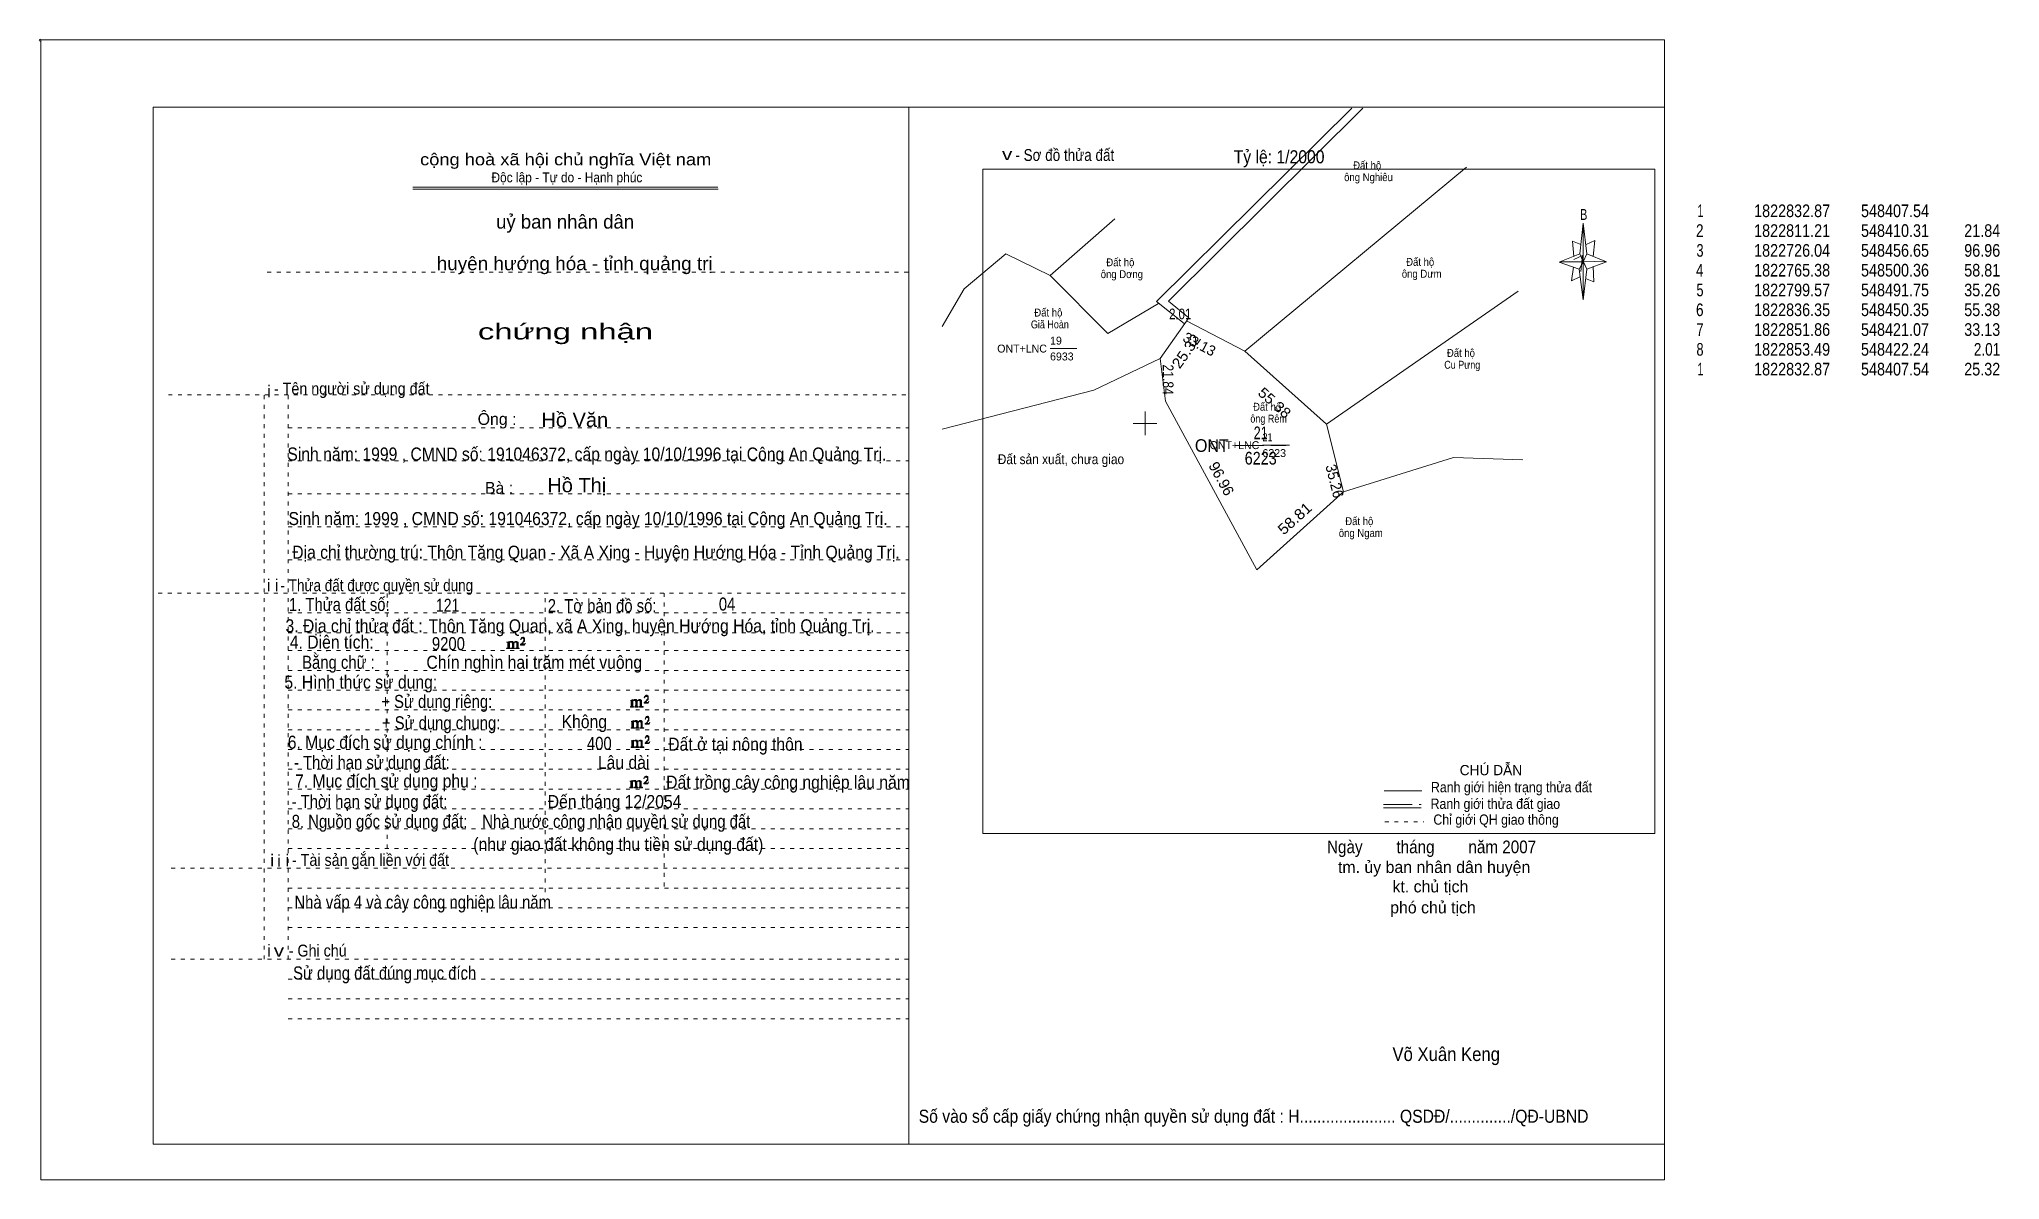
# Model space of a CAD drawing. Header units: centimetres. Extents: x -1.6 to 48, y -3.3 to 25.5.
import ezdxf
from ezdxf.enums import TextEntityAlignment as Align

# ---------------------------------------------------------------- set-up
doc = ezdxf.new("R2010")
doc.units = ezdxf.units.CM
doc.header["$LTSCALE"] = 0.12
doc.linetypes.add('DOTTED', pattern=[1.5, 0.3, -1.2])
doc.linetypes.add('LONG_DASHED', pattern=[7.5, 6, -1.5])
for name, color, linetype, lineweight in [('1', 7, 'DOTTED', 13), ('22', 7, 'Continuous', 13), ('33', 7, 'LONG_DASHED', 13), ('4', 7, 'Continuous', 13), ('5', 7, 'Continuous', 13), ('50', 7, 'Continuous', 13), ('52', 7, 'Continuous', 13), ('53', 7, 'Continuous', 13)]:
    doc.layers.add(name, color=color, linetype=linetype, lineweight=lineweight)
for name, color, linetype in [('10', 7, 'Continuous'), ('23', 7, 'Continuous'), ('30', 7, 'Continuous')]:
    doc.layers.add(name, color=color, linetype=linetype)

msp = doc.modelspace()

# ---------------------------------------------------------------- hatches: boundary and pattern name
at = {"layer": '50'}
for points in [[(10.27, 10.13), (10.27, 10.12), (10.27, 10.11), (10.25, 10.11), (10.24, 10.11), (10.24, 10.1), (10.33, 10.1), (10.33, 10.11), (10.32, 10.11), (10.31, 10.11), (10.31, 10.12), (10.31, 10.13), (10.31, 10.24), (10.31, 10.25), (10.32, 10.26), (10.34, 10.26), (10.35, 10.26), (10.36, 10.26), (10.37, 10.25), (10.39, 10.22), (10.39, 10.13), (10.37, 10.12), (10.37, 10.11), (10.36, 10.11), (10.35, 10.11), (10.35, 10.1), (10.44, 10.1), (10.44, 10.11), (10.43, 10.11), (10.42, 10.11), (10.42, 10.12), (10.42, 10.13), (10.42, 10.24), (10.44, 10.26), (10.45, 10.26), (10.46, 10.26), (10.49, 10.26), (10.49, 10.25), (10.5, 10.24), (10.5, 10.22), (10.5, 10.13), (10.5, 10.12), (10.49, 10.11), (10.49, 10.11), (10.47, 10.11), (10.47, 10.1), (10.56, 10.1), (10.56, 10.11), (10.55, 10.11), (10.54, 10.11), (10.53, 10.12), (10.53, 10.13), (10.53, 10.2), (10.53, 10.25), (10.53, 10.26), (10.52, 10.27), (10.5, 10.28), (10.47, 10.28), (10.46, 10.28), (10.44, 10.27), (10.41, 10.25), (10.41, 10.26), (10.4, 10.28), (10.39, 10.28), (10.37, 10.28), (10.35, 10.28), (10.34, 10.28), (10.32, 10.26), (10.31, 10.26), (10.31, 10.25), (10.31, 10.25), (10.31, 10.26), (10.31, 10.28), (10.24, 10.26), (10.24, 10.26), (10.25, 10.26), (10.27, 10.25), (10.27, 10.24), (10.27, 10.23)], [(10.69, 10.19), (10.72, 10.24), (10.72, 10.24), (10.71, 10.22), (10.69, 10.22), (10.68, 10.22), (10.63, 10.22), (10.66, 10.26), (10.67, 10.27), (10.69, 10.28), (10.69, 10.3), (10.69, 10.32), (10.69, 10.34), (10.69, 10.35), (10.69, 10.37), (10.68, 10.38), (10.67, 10.38), (10.66, 10.39), (10.65, 10.39), (10.63, 10.38), (10.63, 10.38), (10.62, 10.37), (10.61, 10.35), (10.59, 10.33), (10.61, 10.33), (10.61, 10.35), (10.62, 10.35), (10.63, 10.36), (10.65, 10.36), (10.66, 10.36), (10.67, 10.35), (10.68, 10.35), (10.68, 10.32), (10.68, 10.3), (10.66, 10.28), (10.66, 10.26), (10.65, 10.25), (10.59, 10.2), (10.59, 10.19)], [(13.39, 8.66), (13.39, 8.65), (13.39, 8.64), (13.38, 8.64), (13.37, 8.64), (13.37, 8.62), (13.45, 8.62), (13.45, 8.64), (13.44, 8.64), (13.43, 8.64), (13.43, 8.65), (13.43, 8.66), (13.43, 8.77), (13.43, 8.78), (13.44, 8.79), (13.47, 8.79), (13.48, 8.79), (13.49, 8.79), (13.5, 8.78), (13.51, 8.74), (13.51, 8.66), (13.5, 8.65), (13.5, 8.64), (13.49, 8.64), (13.48, 8.64), (13.48, 8.62), (13.57, 8.62), (13.57, 8.64), (13.55, 8.64), (13.54, 8.64), (13.54, 8.65), (13.54, 8.66), (13.54, 8.77), (13.57, 8.79), (13.58, 8.79), (13.59, 8.79), (13.61, 8.79), (13.61, 8.78), (13.62, 8.77), (13.62, 8.74), (13.62, 8.66), (13.62, 8.65), (13.61, 8.64), (13.61, 8.64), (13.6, 8.64), (13.6, 8.62), (13.69, 8.62), (13.69, 8.64), (13.67, 8.64), (13.66, 8.64), (13.65, 8.65), (13.65, 8.66), (13.65, 8.73), (13.65, 8.78), (13.65, 8.79), (13.64, 8.8), (13.62, 8.81), (13.6, 8.81), (13.59, 8.81), (13.57, 8.8), (13.53, 8.78), (13.53, 8.79), (13.52, 8.81), (13.51, 8.81), (13.5, 8.81), (13.48, 8.81), (13.47, 8.81), (13.44, 8.79), (13.43, 8.79), (13.43, 8.78), (13.43, 8.78), (13.43, 8.79), (13.43, 8.81), (13.37, 8.79), (13.37, 8.79), (13.38, 8.79), (13.39, 8.78), (13.39, 8.77), (13.39, 8.76)], [(13.82, 8.72), (13.84, 8.77), (13.84, 8.77), (13.83, 8.74), (13.82, 8.74), (13.81, 8.74), (13.75, 8.74), (13.79, 8.79), (13.8, 8.8), (13.82, 8.81), (13.82, 8.83), (13.82, 8.84), (13.82, 8.87), (13.82, 8.88), (13.82, 8.9), (13.81, 8.91), (13.8, 8.91), (13.79, 8.92), (13.77, 8.92), (13.75, 8.91), (13.75, 8.91), (13.74, 8.9), (13.73, 8.88), (13.72, 8.86), (13.73, 8.86), (13.73, 8.88), (13.74, 8.88), (13.75, 8.89), (13.77, 8.89), (13.79, 8.89), (13.8, 8.88), (13.81, 8.88), (13.81, 8.84), (13.81, 8.83), (13.79, 8.81), (13.79, 8.79), (13.77, 8.78), (13.72, 8.73), (13.72, 8.72)], [(13.41, 8.12), (13.41, 8.11), (13.41, 8.1), (13.4, 8.1), (13.39, 8.1), (13.39, 8.09), (13.48, 8.09), (13.48, 8.1), (13.47, 8.1), (13.45, 8.1), (13.45, 8.11), (13.45, 8.12), (13.45, 8.23), (13.45, 8.24), (13.47, 8.26), (13.49, 8.26), (13.5, 8.26), (13.51, 8.26), (13.52, 8.24), (13.53, 8.21), (13.53, 8.12), (13.52, 8.11), (13.52, 8.1), (13.51, 8.1), (13.5, 8.1), (13.5, 8.09), (13.59, 8.09), (13.59, 8.1), (13.58, 8.1), (13.57, 8.1), (13.57, 8.11), (13.57, 8.12), (13.57, 8.23), (13.59, 8.26), (13.6, 8.26), (13.61, 8.26), (13.63, 8.26), (13.63, 8.24), (13.64, 8.23), (13.64, 8.21), (13.64, 8.12), (13.64, 8.11), (13.63, 8.1), (13.63, 8.1), (13.62, 8.1), (13.62, 8.09), (13.71, 8.09), (13.71, 8.1), (13.7, 8.1), (13.69, 8.1), (13.67, 8.11), (13.67, 8.12), (13.67, 8.2), (13.67, 8.24), (13.67, 8.26), (13.66, 8.27), (13.64, 8.28), (13.62, 8.28), (13.61, 8.28), (13.59, 8.27), (13.55, 8.24), (13.55, 8.26), (13.54, 8.28), (13.53, 8.28), (13.52, 8.28), (13.5, 8.28), (13.49, 8.28), (13.47, 8.26), (13.45, 8.26), (13.45, 8.24), (13.45, 8.24), (13.45, 8.26), (13.45, 8.28), (13.39, 8.26), (13.39, 8.26), (13.4, 8.26), (13.41, 8.24), (13.41, 8.23), (13.41, 8.22)], [(13.84, 8.19), (13.86, 8.23), (13.86, 8.23), (13.85, 8.21), (13.84, 8.21), (13.83, 8.21), (13.77, 8.21), (13.81, 8.26), (13.82, 8.27), (13.84, 8.28), (13.84, 8.3), (13.84, 8.31), (13.84, 8.33), (13.84, 8.34), (13.84, 8.37), (13.83, 8.38), (13.82, 8.38), (13.81, 8.39), (13.8, 8.39), (13.77, 8.38), (13.77, 8.38), (13.76, 8.37), (13.75, 8.34), (13.74, 8.32), (13.75, 8.32), (13.75, 8.34), (13.76, 8.34), (13.77, 8.36), (13.8, 8.36), (13.81, 8.36), (13.82, 8.34), (13.83, 8.34), (13.83, 8.31), (13.83, 8.3), (13.81, 8.28), (13.81, 8.26), (13.8, 8.24), (13.74, 8.2), (13.74, 8.19)], [(13.41, 7.64), (13.41, 7.63), (13.41, 7.62), (13.4, 7.62), (13.39, 7.62), (13.39, 7.6), (13.47, 7.6), (13.47, 7.62), (13.46, 7.62), (13.45, 7.62), (13.45, 7.63), (13.45, 7.64), (13.45, 7.75), (13.45, 7.76), (13.46, 7.77), (13.49, 7.77), (13.5, 7.77), (13.51, 7.77), (13.52, 7.76), (13.53, 7.72), (13.53, 7.64), (13.52, 7.63), (13.52, 7.62), (13.51, 7.62), (13.5, 7.62), (13.5, 7.6), (13.59, 7.6), (13.59, 7.62), (13.57, 7.62), (13.56, 7.62), (13.56, 7.63), (13.56, 7.64), (13.56, 7.75), (13.59, 7.77), (13.6, 7.77), (13.61, 7.77), (13.63, 7.77), (13.63, 7.76), (13.64, 7.75), (13.64, 7.72), (13.64, 7.64), (13.64, 7.63), (13.63, 7.62), (13.63, 7.62), (13.62, 7.62), (13.62, 7.6), (13.71, 7.6), (13.71, 7.62), (13.69, 7.62), (13.68, 7.62), (13.67, 7.63), (13.67, 7.64), (13.67, 7.71), (13.67, 7.76), (13.67, 7.77), (13.66, 7.78), (13.64, 7.79), (13.62, 7.79), (13.61, 7.79), (13.59, 7.78), (13.55, 7.76), (13.55, 7.77), (13.54, 7.79), (13.53, 7.79), (13.52, 7.79), (13.5, 7.79), (13.49, 7.79), (13.46, 7.77), (13.45, 7.77), (13.45, 7.76), (13.45, 7.76), (13.45, 7.77), (13.45, 7.79), (13.39, 7.77), (13.39, 7.77), (13.4, 7.77), (13.41, 7.76), (13.41, 7.75), (13.41, 7.74)], [(13.84, 7.7), (13.86, 7.75), (13.86, 7.75), (13.85, 7.72), (13.84, 7.72), (13.83, 7.72), (13.77, 7.72), (13.81, 7.77), (13.82, 7.78), (13.84, 7.79), (13.84, 7.81), (13.84, 7.82), (13.84, 7.85), (13.84, 7.86), (13.84, 7.88), (13.83, 7.89), (13.82, 7.89), (13.81, 7.9), (13.79, 7.9), (13.77, 7.89), (13.77, 7.89), (13.76, 7.88), (13.75, 7.86), (13.74, 7.84), (13.75, 7.84), (13.75, 7.86), (13.76, 7.86), (13.77, 7.87), (13.79, 7.87), (13.81, 7.87), (13.82, 7.86), (13.83, 7.86), (13.83, 7.82), (13.83, 7.81), (13.81, 7.79), (13.81, 7.77), (13.79, 7.76), (13.74, 7.71), (13.74, 7.7)], [(13.38, 6.62), (13.38, 6.61), (13.38, 6.6), (13.37, 6.6), (13.36, 6.6), (13.36, 6.58), (13.44, 6.58), (13.44, 6.6), (13.43, 6.6), (13.42, 6.6), (13.42, 6.61), (13.42, 6.62), (13.42, 6.73), (13.42, 6.74), (13.43, 6.75), (13.46, 6.75), (13.47, 6.75), (13.48, 6.75), (13.49, 6.74), (13.5, 6.7), (13.5, 6.62), (13.49, 6.61), (13.49, 6.6), (13.48, 6.6), (13.47, 6.6), (13.47, 6.58), (13.56, 6.58), (13.56, 6.6), (13.54, 6.6), (13.53, 6.6), (13.53, 6.61), (13.53, 6.62), (13.53, 6.73), (13.56, 6.75), (13.57, 6.75), (13.58, 6.75), (13.6, 6.75), (13.6, 6.74), (13.61, 6.73), (13.61, 6.7), (13.61, 6.62), (13.61, 6.61), (13.6, 6.6), (13.6, 6.6), (13.59, 6.6), (13.59, 6.58), (13.68, 6.58), (13.68, 6.6), (13.66, 6.6), (13.65, 6.6), (13.64, 6.61), (13.64, 6.62), (13.64, 6.69), (13.64, 6.74), (13.64, 6.75), (13.63, 6.76), (13.61, 6.77), (13.59, 6.77), (13.58, 6.77), (13.56, 6.76), (13.52, 6.74), (13.52, 6.75), (13.51, 6.77), (13.5, 6.77), (13.49, 6.77), (13.47, 6.77), (13.46, 6.77), (13.43, 6.75), (13.42, 6.75), (13.42, 6.74), (13.42, 6.74), (13.42, 6.75), (13.42, 6.77), (13.36, 6.75), (13.36, 6.75), (13.37, 6.75), (13.38, 6.74), (13.38, 6.73), (13.38, 6.72)], [(13.81, 6.68), (13.83, 6.73), (13.83, 6.73), (13.82, 6.7), (13.81, 6.7), (13.8, 6.7), (13.74, 6.7), (13.78, 6.75), (13.79, 6.76), (13.81, 6.77), (13.81, 6.79), (13.81, 6.8), (13.81, 6.83), (13.81, 6.84), (13.81, 6.86), (13.8, 6.87), (13.79, 6.87), (13.78, 6.88), (13.76, 6.88), (13.74, 6.87), (13.74, 6.87), (13.73, 6.86), (13.72, 6.84), (13.71, 6.82), (13.72, 6.82), (13.72, 6.84), (13.73, 6.84), (13.74, 6.85), (13.76, 6.85), (13.78, 6.85), (13.79, 6.84), (13.8, 6.84), (13.8, 6.8), (13.8, 6.79), (13.78, 6.77), (13.78, 6.75), (13.76, 6.74), (13.71, 6.69), (13.71, 6.68)]]:
    msp.add_hatch(color=256, dxfattribs=at).paths.add_polyline_path(points)

# ---------------------------------------------------------------- linework, layer by layer
at = {"layer": '1', "linetype": 'Continuous'}
for p, q in [((1.31, -2.42), (1.31, 23.78)), ((1.31, 23.78), (39.51, 23.78)), ((20.41, -2.42), (20.41, 23.78)), ((39.51, -2.42), (39.51, 23.78)), ((7.87, 21.76), (15.58, 21.76)), ((7.87, 21.71), (15.59, 21.71)), ((37.36, 19.69), (36.85, 19.86)), ((1.31, -2.42), (39.51, -2.42))]:
    msp.add_line(p, q, dxfattribs=at)
at = {"layer": '1'}
for p, q in [((4.19, 19.61), (20.41, 19.61)), ((1.69, 16.51), (20.41, 16.51)), ((4.11, 2.25), (4.11, 16.51)), ((4.72, 2.25), (4.72, 16.51)), ((4.72, 15.68), (20.41, 15.68)), ((4.72, 14.84), (20.41, 14.84)), ((4.72, 14.01), (20.41, 14.01)), ((4.72, 13.18), (20.41, 13.18)), ((4.72, 12.34), (20.41, 12.34)), ((1.43, 11.5), (20.41, 11.5)), ((7.22, 5.05), (7.22, 11.5)), ((11.22, 3.95), (11.22, 11.5)), ((14.22, 4.09), (14.22, 11.5)), ((4.72, 11), (20.41, 11)), ((4.72, 10.5), (20.41, 10.5)), ((4.72, 10.05), (20.41, 10.05)), ((4.72, 9.55), (20.41, 9.55)), ((4.72, 9.05), (20.41, 9.05)), ((4.72, 8.55), (20.41, 8.55)), ((4.72, 8.05), (20.41, 8.05)), ((4.72, 7.55), (20.41, 7.55)), ((4.72, 7.05), (20.41, 7.05)), ((4.72, 6.55), (20.41, 6.55)), ((4.72, 6.05), (20.41, 6.05)), ((4.72, 5.55), (20.41, 5.55)), ((4.72, 5.05), (20.41, 5.05)), ((1.76, 4.55), (20.41, 4.55)), ((4.72, 4.05), (20.41, 4.05)), ((4.72, 3.55), (20.41, 3.55)), ((4.72, 3.05), (20.41, 3.05)), ((1.76, 2.25), (20.41, 2.25)), ((4.72, 1.75), (20.41, 1.75)), ((4.72, 1.25), (20.41, 1.25)), ((4.72, 0.75), (20.41, 0.75))]:
    msp.add_line(p, q, dxfattribs=at)
at = {"layer": '1', "linetype": 'Continuous'}
msp.add_lwpolyline([(-1.53, -3.32), (39.51, -3.32), (39.51, 25.48), (-1.53, 25.48)], close=True, dxfattribs=at)
msp.add_lwpolyline([(37.37, 19.49), (37.16, 19.39), (37.21, 19.74)], dxfattribs=at)
at = {"layer": '22'}
for p, q in [((26.67, 18.87), (31.61, 23.75)), ((26.97, 18.88), (31.89, 23.75)), ((34.51, 22.26), (28.9, 17.61)), ((25.62, 20.96), (23.98, 19.53)), ((21.81, 19.19), (21.25, 18.24)), ((27.37, 18.31), (26.67, 18.87)), ((27.49, 18.46), (26.97, 18.88)), ((30.97, 15.77), (35.81, 19.13)), ((26.76, 17.43), (27.49, 18.46)), ((27.43, 18.38), (28.9, 17.61)), ((28.9, 17.61), (30.97, 15.77)), ((30.97, 15.77), (31.4, 14.06)), ((29.21, 12.09), (31.4, 14.06))]:
    msp.add_line(p, q, dxfattribs=at)
for points in [[(21.81, 19.19), (22.86, 20.07), (23.98, 19.53)], [(23.98, 19.53), (25.44, 18.06), (26.72, 18.82)], [(21.25, 15.64), (25.09, 16.63), (26.76, 17.43)], [(29.21, 12.09), (26.9, 16.35), (26.76, 17.43)], [(35.93, 14.87), (34.18, 14.93), (31.4, 14.06)]]:
    msp.add_lwpolyline(points, dxfattribs=at)
at = {"layer": '33'}
msp.add_line((28.66, 15.23), (29.94, 15.23), dxfattribs=at)
at = {"layer": '4'}
for p, q in [((32.43, 6.51), (33.38, 6.51)), ((32.41, 6.08), (33.36, 6.08))]:
    msp.add_line(p, q, dxfattribs=at)
at = {"layer": '4', "linetype": 'LONG_DASHED'}
msp.add_line((32.41, 6.16), (33.36, 6.16), dxfattribs=at)
at = {"layer": '4', "linetype": 'DOTTED'}
msp.add_line((32.44, 5.72), (33.43, 5.72), dxfattribs=at)
at = {"layer": '4'}
msp.add_lwpolyline([(22.28, 22.21), (39.27, 22.21), (39.27, 5.43), (22.28, 5.43)], close=True, dxfattribs=at)
msp.add_circle((-1.55, 25.47), 0.025, dxfattribs=at)
at = {"layer": '5'}
for p, q in [((37.37, 20.07), (37.46, 20.85)), ((37.55, 20.07), (38.05, 19.87)), ((37.55, 19.69), (37.46, 18.91)), ((37.73, 19.37), (37.52, 19.45)), ((37.71, 19.75), (37.73, 19.37))]:
    msp.add_line(p, q, dxfattribs=at)
for points in [[(37.46, 20.85), (37.55, 20.07), (37.46, 19.87)], [(37.46, 19.87), (36.87, 19.87), (37.37, 20.07), (37.55, 19.69), (38.05, 19.87), (37.46, 19.89)], [(37.46, 19.87), (37.46, 18.91), (37.36, 19.69)]]:
    msp.add_lwpolyline(points, close=True, dxfattribs=at)
for points in [[(37.4, 20.31), (37.19, 20.39), (37.22, 20.01)], [(37.53, 20.31), (37.75, 20.41), (37.71, 20.01)], [(37.46, 19.87), (37.37, 20.07), (36.87, 19.87)], [(37.22, 19.93), (37.44, 20.03), (37.4, 19.63)], [(37.46, 19.87), (37.55, 19.69), (38.05, 19.87)]]:
    msp.add_lwpolyline(points, dxfattribs=at)
at = {"layer": '50'}
for points in [[(10.27, 10.13), (10.27, 10.12), (10.27, 10.11), (10.25, 10.11), (10.24, 10.11), (10.24, 10.1), (10.33, 10.1), (10.33, 10.11), (10.32, 10.11), (10.31, 10.11), (10.31, 10.12), (10.31, 10.13), (10.31, 10.24), (10.31, 10.25), (10.32, 10.26), (10.34, 10.26), (10.35, 10.26), (10.36, 10.26), (10.37, 10.25), (10.39, 10.22), (10.39, 10.13), (10.37, 10.12), (10.37, 10.11), (10.36, 10.11), (10.35, 10.11), (10.35, 10.1), (10.44, 10.1), (10.44, 10.11), (10.43, 10.11), (10.42, 10.11), (10.42, 10.12), (10.42, 10.13), (10.42, 10.24), (10.44, 10.26), (10.45, 10.26), (10.46, 10.26), (10.49, 10.26), (10.49, 10.25), (10.5, 10.24), (10.5, 10.22), (10.5, 10.13), (10.5, 10.12), (10.49, 10.11), (10.49, 10.11), (10.47, 10.11), (10.47, 10.1), (10.56, 10.1), (10.56, 10.11), (10.55, 10.11), (10.54, 10.11), (10.53, 10.12), (10.53, 10.13), (10.53, 10.2), (10.53, 10.25), (10.53, 10.26), (10.52, 10.27), (10.5, 10.28), (10.47, 10.28), (10.46, 10.28), (10.44, 10.27), (10.41, 10.25), (10.41, 10.26), (10.4, 10.28), (10.39, 10.28), (10.37, 10.28), (10.35, 10.28), (10.34, 10.28), (10.32, 10.26), (10.31, 10.26), (10.31, 10.25), (10.31, 10.25), (10.31, 10.26), (10.31, 10.28), (10.24, 10.26), (10.24, 10.26), (10.25, 10.26), (10.27, 10.25), (10.27, 10.24), (10.27, 10.23)], [(10.69, 10.19), (10.72, 10.24), (10.72, 10.24), (10.71, 10.22), (10.69, 10.22), (10.68, 10.22), (10.63, 10.22), (10.66, 10.26), (10.67, 10.27), (10.69, 10.28), (10.69, 10.3), (10.69, 10.32), (10.69, 10.34), (10.69, 10.35), (10.69, 10.37), (10.68, 10.38), (10.67, 10.38), (10.66, 10.39), (10.65, 10.39), (10.63, 10.38), (10.63, 10.38), (10.62, 10.37), (10.61, 10.35), (10.59, 10.33), (10.61, 10.33), (10.61, 10.35), (10.62, 10.35), (10.63, 10.36), (10.65, 10.36), (10.66, 10.36), (10.67, 10.35), (10.68, 10.35), (10.68, 10.32), (10.68, 10.3), (10.66, 10.28), (10.66, 10.26), (10.65, 10.25), (10.59, 10.2), (10.59, 10.19)], [(13.39, 8.66), (13.39, 8.65), (13.39, 8.64), (13.38, 8.64), (13.37, 8.64), (13.37, 8.62), (13.45, 8.62), (13.45, 8.64), (13.44, 8.64), (13.43, 8.64), (13.43, 8.65), (13.43, 8.66), (13.43, 8.77), (13.43, 8.78), (13.44, 8.79), (13.47, 8.79), (13.48, 8.79), (13.49, 8.79), (13.5, 8.78), (13.51, 8.74), (13.51, 8.66), (13.5, 8.65), (13.5, 8.64), (13.49, 8.64), (13.48, 8.64), (13.48, 8.62), (13.57, 8.62), (13.57, 8.64), (13.55, 8.64), (13.54, 8.64), (13.54, 8.65), (13.54, 8.66), (13.54, 8.77), (13.57, 8.79), (13.58, 8.79), (13.59, 8.79), (13.61, 8.79), (13.61, 8.78), (13.62, 8.77), (13.62, 8.74), (13.62, 8.66), (13.62, 8.65), (13.61, 8.64), (13.61, 8.64), (13.6, 8.64), (13.6, 8.62), (13.69, 8.62), (13.69, 8.64), (13.67, 8.64), (13.66, 8.64), (13.65, 8.65), (13.65, 8.66), (13.65, 8.73), (13.65, 8.78), (13.65, 8.79), (13.64, 8.8), (13.62, 8.81), (13.6, 8.81), (13.59, 8.81), (13.57, 8.8), (13.53, 8.78), (13.53, 8.79), (13.52, 8.81), (13.51, 8.81), (13.5, 8.81), (13.48, 8.81), (13.47, 8.81), (13.44, 8.79), (13.43, 8.79), (13.43, 8.78), (13.43, 8.78), (13.43, 8.79), (13.43, 8.81), (13.37, 8.79), (13.37, 8.79), (13.38, 8.79), (13.39, 8.78), (13.39, 8.77), (13.39, 8.76)], [(13.82, 8.72), (13.84, 8.77), (13.84, 8.77), (13.83, 8.74), (13.82, 8.74), (13.81, 8.74), (13.75, 8.74), (13.79, 8.79), (13.8, 8.8), (13.82, 8.81), (13.82, 8.83), (13.82, 8.84), (13.82, 8.87), (13.82, 8.88), (13.82, 8.9), (13.81, 8.91), (13.8, 8.91), (13.79, 8.92), (13.77, 8.92), (13.75, 8.91), (13.75, 8.91), (13.74, 8.9), (13.73, 8.88), (13.72, 8.86), (13.73, 8.86), (13.73, 8.88), (13.74, 8.88), (13.75, 8.89), (13.77, 8.89), (13.79, 8.89), (13.8, 8.88), (13.81, 8.88), (13.81, 8.84), (13.81, 8.83), (13.79, 8.81), (13.79, 8.79), (13.77, 8.78), (13.72, 8.73), (13.72, 8.72)], [(13.41, 8.12), (13.41, 8.11), (13.41, 8.1), (13.4, 8.1), (13.39, 8.1), (13.39, 8.09), (13.48, 8.09), (13.48, 8.1), (13.47, 8.1), (13.45, 8.1), (13.45, 8.11), (13.45, 8.12), (13.45, 8.23), (13.45, 8.24), (13.47, 8.26), (13.49, 8.26), (13.5, 8.26), (13.51, 8.26), (13.52, 8.24), (13.53, 8.21), (13.53, 8.12), (13.52, 8.11), (13.52, 8.1), (13.51, 8.1), (13.5, 8.1), (13.5, 8.09), (13.59, 8.09), (13.59, 8.1), (13.58, 8.1), (13.57, 8.1), (13.57, 8.11), (13.57, 8.12), (13.57, 8.23), (13.59, 8.26), (13.6, 8.26), (13.61, 8.26), (13.63, 8.26), (13.63, 8.24), (13.64, 8.23), (13.64, 8.21), (13.64, 8.12), (13.64, 8.11), (13.63, 8.1), (13.63, 8.1), (13.62, 8.1), (13.62, 8.09), (13.71, 8.09), (13.71, 8.1), (13.7, 8.1), (13.69, 8.1), (13.67, 8.11), (13.67, 8.12), (13.67, 8.2), (13.67, 8.24), (13.67, 8.26), (13.66, 8.27), (13.64, 8.28), (13.62, 8.28), (13.61, 8.28), (13.59, 8.27), (13.55, 8.24), (13.55, 8.26), (13.54, 8.28), (13.53, 8.28), (13.52, 8.28), (13.5, 8.28), (13.49, 8.28), (13.47, 8.26), (13.45, 8.26), (13.45, 8.24), (13.45, 8.24), (13.45, 8.26), (13.45, 8.28), (13.39, 8.26), (13.39, 8.26), (13.4, 8.26), (13.41, 8.24), (13.41, 8.23), (13.41, 8.22)], [(13.84, 8.19), (13.86, 8.23), (13.86, 8.23), (13.85, 8.21), (13.84, 8.21), (13.83, 8.21), (13.77, 8.21), (13.81, 8.26), (13.82, 8.27), (13.84, 8.28), (13.84, 8.3), (13.84, 8.31), (13.84, 8.33), (13.84, 8.34), (13.84, 8.37), (13.83, 8.38), (13.82, 8.38), (13.81, 8.39), (13.8, 8.39), (13.77, 8.38), (13.77, 8.38), (13.76, 8.37), (13.75, 8.34), (13.74, 8.32), (13.75, 8.32), (13.75, 8.34), (13.76, 8.34), (13.77, 8.36), (13.8, 8.36), (13.81, 8.36), (13.82, 8.34), (13.83, 8.34), (13.83, 8.31), (13.83, 8.3), (13.81, 8.28), (13.81, 8.26), (13.8, 8.24), (13.74, 8.2), (13.74, 8.19)], [(13.41, 7.64), (13.41, 7.63), (13.41, 7.62), (13.4, 7.62), (13.39, 7.62), (13.39, 7.6), (13.47, 7.6), (13.47, 7.62), (13.46, 7.62), (13.45, 7.62), (13.45, 7.63), (13.45, 7.64), (13.45, 7.75), (13.45, 7.76), (13.46, 7.77), (13.49, 7.77), (13.5, 7.77), (13.51, 7.77), (13.52, 7.76), (13.53, 7.72), (13.53, 7.64), (13.52, 7.63), (13.52, 7.62), (13.51, 7.62), (13.5, 7.62), (13.5, 7.6), (13.59, 7.6), (13.59, 7.62), (13.57, 7.62), (13.56, 7.62), (13.56, 7.63), (13.56, 7.64), (13.56, 7.75), (13.59, 7.77), (13.6, 7.77), (13.61, 7.77), (13.63, 7.77), (13.63, 7.76), (13.64, 7.75), (13.64, 7.72), (13.64, 7.64), (13.64, 7.63), (13.63, 7.62), (13.63, 7.62), (13.62, 7.62), (13.62, 7.6), (13.71, 7.6), (13.71, 7.62), (13.69, 7.62), (13.68, 7.62), (13.67, 7.63), (13.67, 7.64), (13.67, 7.71), (13.67, 7.76), (13.67, 7.77), (13.66, 7.78), (13.64, 7.79), (13.62, 7.79), (13.61, 7.79), (13.59, 7.78), (13.55, 7.76), (13.55, 7.77), (13.54, 7.79), (13.53, 7.79), (13.52, 7.79), (13.5, 7.79), (13.49, 7.79), (13.46, 7.77), (13.45, 7.77), (13.45, 7.76), (13.45, 7.76), (13.45, 7.77), (13.45, 7.79), (13.39, 7.77), (13.39, 7.77), (13.4, 7.77), (13.41, 7.76), (13.41, 7.75), (13.41, 7.74)], [(13.84, 7.7), (13.86, 7.75), (13.86, 7.75), (13.85, 7.72), (13.84, 7.72), (13.83, 7.72), (13.77, 7.72), (13.81, 7.77), (13.82, 7.78), (13.84, 7.79), (13.84, 7.81), (13.84, 7.82), (13.84, 7.85), (13.84, 7.86), (13.84, 7.88), (13.83, 7.89), (13.82, 7.89), (13.81, 7.9), (13.79, 7.9), (13.77, 7.89), (13.77, 7.89), (13.76, 7.88), (13.75, 7.86), (13.74, 7.84), (13.75, 7.84), (13.75, 7.86), (13.76, 7.86), (13.77, 7.87), (13.79, 7.87), (13.81, 7.87), (13.82, 7.86), (13.83, 7.86), (13.83, 7.82), (13.83, 7.81), (13.81, 7.79), (13.81, 7.77), (13.79, 7.76), (13.74, 7.71), (13.74, 7.7)], [(13.38, 6.62), (13.38, 6.61), (13.38, 6.6), (13.37, 6.6), (13.36, 6.6), (13.36, 6.58), (13.44, 6.58), (13.44, 6.6), (13.43, 6.6), (13.42, 6.6), (13.42, 6.61), (13.42, 6.62), (13.42, 6.73), (13.42, 6.74), (13.43, 6.75), (13.46, 6.75), (13.47, 6.75), (13.48, 6.75), (13.49, 6.74), (13.5, 6.7), (13.5, 6.62), (13.49, 6.61), (13.49, 6.6), (13.48, 6.6), (13.47, 6.6), (13.47, 6.58), (13.56, 6.58), (13.56, 6.6), (13.54, 6.6), (13.53, 6.6), (13.53, 6.61), (13.53, 6.62), (13.53, 6.73), (13.56, 6.75), (13.57, 6.75), (13.58, 6.75), (13.6, 6.75), (13.6, 6.74), (13.61, 6.73), (13.61, 6.7), (13.61, 6.62), (13.61, 6.61), (13.6, 6.6), (13.6, 6.6), (13.59, 6.6), (13.59, 6.58), (13.68, 6.58), (13.68, 6.6), (13.66, 6.6), (13.65, 6.6), (13.64, 6.61), (13.64, 6.62), (13.64, 6.69), (13.64, 6.74), (13.64, 6.75), (13.63, 6.76), (13.61, 6.77), (13.59, 6.77), (13.58, 6.77), (13.56, 6.76), (13.52, 6.74), (13.52, 6.75), (13.51, 6.77), (13.5, 6.77), (13.49, 6.77), (13.47, 6.77), (13.46, 6.77), (13.43, 6.75), (13.42, 6.75), (13.42, 6.74), (13.42, 6.74), (13.42, 6.75), (13.42, 6.77), (13.36, 6.75), (13.36, 6.75), (13.37, 6.75), (13.38, 6.74), (13.38, 6.73), (13.38, 6.72)], [(13.81, 6.68), (13.83, 6.73), (13.83, 6.73), (13.82, 6.7), (13.81, 6.7), (13.8, 6.7), (13.74, 6.7), (13.78, 6.75), (13.79, 6.76), (13.81, 6.77), (13.81, 6.79), (13.81, 6.8), (13.81, 6.83), (13.81, 6.84), (13.81, 6.86), (13.8, 6.87), (13.79, 6.87), (13.78, 6.88), (13.76, 6.88), (13.74, 6.87), (13.74, 6.87), (13.73, 6.86), (13.72, 6.84), (13.71, 6.82), (13.72, 6.82), (13.72, 6.84), (13.73, 6.84), (13.74, 6.85), (13.76, 6.85), (13.78, 6.85), (13.79, 6.84), (13.8, 6.84), (13.8, 6.8), (13.8, 6.79), (13.78, 6.77), (13.78, 6.75), (13.76, 6.74), (13.71, 6.69), (13.71, 6.68)]]:
    msp.add_lwpolyline(points, close=True, dxfattribs=at)
at = {"layer": '52'}
for p, q in [((23.98, 17.68), (24.66, 17.68)), ((29.35, 15.24), (30.03, 15.24))]:
    msp.add_line(p, q, dxfattribs=at)
at = {"layer": '53'}
for p, q in [((26.38, 15.49), (26.38, 16.09)), ((26.08, 15.79), (26.68, 15.79))]:
    msp.add_line(p, q, dxfattribs=at)

# ---------------------------------------------------------------- texts
at = {"layer": '1'}
for s, height, width, p in [('cộng hoà xã hội chủ nghĩa Việt nam', 0.3, 1.15, (11.735, 22.31)), ('v', 0.3, 1.3, (22.895, 22.44)), ('- Sơ đồ thửa đất ', 0.3, 0.85, (24.4, 22.42)), ('Độc lập - Tự do - Hạnh phúc', 0.25, 0.9, (11.765, 21.88)), ('chứng nhận', 0.4, 1.55, (11.73, 17.91)), ('- Tên người sử dụng đất', 0.3, 0.9, (6.325, 16.52)), ('- Thửa đất được quyền sử dụng', 0.3, 0.85, (6.96, 11.55)), ('- Tài sản gắn liền với đất ', 0.3, 0.9, (6.85, 4.61)), ('v', 0.3, 1.3, (4.485, 2.32)), ('- Ghi chú', 0.3, 0.9, (5.465, 2.32))]:
    msp.add_text(s, height=height, dxfattribs=dict(at, width=width)).set_placement(p, align=Align.CENTER)
for s, height, p in [('uỷ ban nhân dân', 0.35, (11.72, 20.71)), ('i', 0.3, (4.235, 16.45)), ('i', 0.3, (4.225, 11.55)), ('i', 0.3, (4.425, 11.55)), ('i', 0.3, (4.315, 4.6)), ('i', 0.3, (4.485, 4.59)), ('i', 0.3, (4.695, 4.6)), ('i', 0.3, (4.235, 2.32))]:
    msp.add_text(s, height=height, dxfattribs=at).set_placement(p, align=Align.CENTER)
at = {"layer": '10', "width": 0.9}
msp.add_text('Võ Xuân Keng', height=0.35, dxfattribs=at).set_placement((33.995, -0.32), align=Align.CENTER)
at = {"layer": '22', "width": 0.9}
msp.add_text('Đất sản xuất, chưa giao', height=0.25, dxfattribs=at).set_placement((24.255, 14.76), align=Align.CENTER)
at = {"layer": '23'}
for s, width, p in [('Đất hộ ', 0.9, (32.03, 22.21)), ('ông Nghiêu', 0.9, (32.03, 21.91)), ('Đất hộ ', 0.9, (25.79, 19.76)), ('Đất hộ ', 0.9, (33.37, 19.77)), ('ông Dơng', 0.9, (25.795, 19.46)), ('ông Dưm', 0.9, (33.375, 19.47)), ('Giã Hoàn', 0.85, (23.975, 18.19)), ('Đất hộ ', 0.9, (23.97, 18.49)), ('Cu Pưng', 0.85, (34.4, 17.17)), ('Đất hộ ', 0.9, (34.4, 17.47)), ('ông Rêm', 0.85, (29.505, 15.81)), ('Đất hộ ', 0.9, (29.5, 16.11)), ('Đất hộ ', 0.9, (31.83, 13.22)), ('ông Ngam', 0.9, (31.835, 12.92))]:
    msp.add_text(s, height=0.2, dxfattribs=dict(at, width=width)).set_placement(p, align=Align.CENTER)
at = {"layer": '30'}
for s, width, p in [('1', 0.65, (40.5, 21)), ('1822832.87', 0.85, (43.7, 21)), ('548407.54', 0.85, (46.2, 21)), ('548407.54', 0.85, (46.2, 21)), ('2', 0.8, (40.5, 20.5)), ('1822811.21', 0.85, (43.7, 20.5)), ('548410.31', 0.85, (46.2, 20.5)), ('21.84', 0.85, (48, 20.5)), ('3', 0.75, (40.5, 20)), ('1822726.04', 0.85, (43.7, 20)), ('548456.65', 0.85, (46.2, 20)), ('96.96', 0.85, (48, 20)), ('4', 0.8, (40.5, 19.5)), ('1822765.38', 0.85, (43.7, 19.5)), ('548500.36', 0.85, (46.2, 19.5)), ('58.81', 0.85, (48, 19.5)), ('5', 0.75, (40.5, 19)), ('1822799.57', 0.85, (43.7, 19)), ('548491.75', 0.85, (46.2, 19)), ('35.26', 0.85, (48, 19)), ('6', 0.8, (40.5, 18.5)), ('1822836.35', 0.85, (43.7, 18.5)), ('548450.35', 0.85, (46.2, 18.5)), ('55.38', 0.85, (48, 18.5)), ('7', 0.75, (40.5, 18)), ('1822851.86', 0.85, (43.7, 18)), ('548421.07', 0.85, (46.2, 18)), ('33.13', 0.85, (48, 18)), ('8', 0.75, (40.5, 17.5)), ('1822853.49', 0.85, (43.7, 17.5)), ('548422.24', 0.85, (46.2, 17.5)), ('2.01', 0.8, (48, 17.5)), ('1', 0.65, (40.5, 17)), ('1822832.87', 0.85, (43.7, 17)), ('548407.54', 0.85, (46.2, 17)), ('25.32', 0.85, (48, 17))]:
    msp.add_text(s, height=0.32, dxfattribs=dict(at, width=width)).set_placement(p, align=Align.RIGHT)
at = {"layer": '30', "width": 0.8}
msp.add_text('2.01', height=0.27, dxfattribs=at).set_placement((27.27, 18.42), align=Align.CENTER)
at = {"layer": '30'}
for s, height, rotation, width, p in [('25.32', 0.27, 54.515, 1.05, (27.533, 17.537)), ('21.84', 0.27, 270, 0.85, (26.83, 16.895)), ('55.38', 0.26, 318.382, 1.1, (29.569, 16.212)), ('35.26', 0.27, 284.135, 0.95, (31.044, 14.298)), ('58.81', 0.27, 41.988, 1.1, (30.255, 13.287))]:
    msp.add_text(s, height=height, rotation=rotation, dxfattribs=dict(at, width=width)).set_placement(p, align=Align.CENTER)
for s, height, rotation, p in [('33.13', 0.26, 332.089, (27.694, 17.677)), ('96.96', 0.27, 298.55, (28.193, 14.329))]:
    msp.add_text(s, height=height, rotation=rotation, dxfattribs=at).set_placement(p, align=Align.CENTER)
at = {"layer": '33', "width": 0.95}
msp.add_text('ONT', height=0.32, dxfattribs=at).set_placement((28.5, 15.07), align=Align.RIGHT)
at = {"layer": '33'}
for s, width, p in [('21', 0.75, (29.305, 15.39)), ('6223', 0.85, (29.305, 14.75))]:
    msp.add_text(s, height=0.32, dxfattribs=dict(at, width=width)).set_placement(p, align=Align.CENTER)
at = {"layer": '4', "width": 0.9}
for s, height, p in [('Tỷ lệ: 1/2000', 0.33, (29.77, 22.36)), ('Ranh giới hiện trạng thửa đất', 0.2591, (35.645, 6.47)), ('Ranh giới thửa đất giao ', 0.2591, (35.28, 6.05)), ('Chỉ giới QH giao thông', 0.2591, (35.255, 5.65))]:
    msp.add_text(s, height=height, dxfattribs=at).set_placement(p, align=Align.CENTER)
at = {"layer": '4'}
msp.add_text('CHÚ DẪN', height=0.2591, dxfattribs=at).set_placement((35.125, 6.9), align=Align.CENTER)
at = {"layer": '5', "width": 0.75}
msp.add_text('B', height=0.276, dxfattribs=at).set_placement((37.47, 20.93), align=Align.CENTER)
at = {"layer": '50'}
for s, height, width, p in [('  huyện hướng hóa - tỉnh quảng trị', 0.34, 1.05, (11.83, 19.66)), ('Hồ Văn', 0.36, 1.05, (11.965, 15.7)), ('Sinh năm: 1999 , CMND số: 191046372, cấp ngày 10/10/1996 tại Công An Quảng Trị.', 0.33, 0.9, (12.27, 14.85)), ('Hồ Thị', 0.36, 1.05, (12.015, 14.05)), ('Sinh năm: 1999 , CMND số: 191046372, cấp ngày 10/10/1996 tại Công An Quảng Trị.', 0.33, 0.9, (12.3, 13.22)), ('Địa chỉ thường trú: Thôn Tăng Quan - Xã A Xing - Huyện Hướng Hóa - Tỉnh Quảng Trị.', 0.33, 0.9, (12.5, 12.37)), ('1. Thửa đất số:  ', 0.33, 0.85, (6.115, 11.05)), ('121', 0.33, 0.8, (8.75, 11.03)), ('2. Tờ bản đồ số:  ', 0.33, 0.85, (12.76, 11.02)), ('04', 0.33, 0.85, (15.815, 11.06)), ('3. Địa chỉ thửa đất : ', 0.33, 0.9, (6.44, 10.51)), ('4. Diện tích: ', 0.33, 0.9, (5.875, 10.1)), ('Thôn Tăng Quan, xã A Xing, huyện Hướng Hóa, tỉnh Quảng Trị.', 0.33, 0.9, (13.905, 10.51)), ('Bằng chữ :', 0.33, 0.85, (5.99, 9.59)), ('Chín nghìn hai trăm mét vuông', 0.33, 0.9, (10.94, 9.59)), ('9200', 0.33, 0.85, (8.77, 10.06)), ('5. Hình thức sử dụng:', 0.33, 0.9, (6.555, 9.09)), ('+ Sử dụng riêng:', 0.33, 0.85, (8.475, 8.6)), ('Không', 0.33, 0.9, (12.205, 8.09)), ('6. Mục đích sử dụng chính :', 0.33, 0.9, (7.17, 7.57)), ('+ Sử dụng chung:', 0.33, 0.85, (8.585, 8.06)), ('400', 0.33, 0.85, (12.585, 7.54)), ('Đất ở tại nông thôn', 0.33, 0.9, (16.025, 7.52)), ('- Thời hạn sử dụng đất:', 0.33, 0.85, (6.835, 7.06)), ('7. Mục đích sử dụng phụ :', 0.33, 0.9, (7.2, 6.59)), ('Lâu dài', 0.33, 0.9, (13.2, 7.06)), ('Đất trồng cây công nghiệp lâu năm', 0.33, 0.9, (17.355, 6.56)), ('- Thời hạn sử dụng đất:', 0.33, 0.85, (6.775, 6.07)), ('Đến tháng 12/2054', 0.33, 0.9, (12.97, 6.07)), ('8. Nguồn gốc sử dụng đất:', 0.33, 0.85, (7.03, 5.57)), ('Nhà nước công nhận quyền sử dụng đất ', 0.33, 0.85, (13.065, 5.57)), ('(như giao đất không thu tiền sử dụng đất)', 0.33, 0.9, (13.065, 4.99)), ('Ngày        tháng        năm 2007', 0.32, 0.9, (33.625, 4.93)), ('Nhà vấp 4 và cây công nghiệp lâu năm', 0.33, 0.85, (8.12, 3.53)), ('Sử dụng đất đúng mục đích ', 0.33, 0.85, (7.21, 1.74)), ('Số vào sổ cấp giấy chứng nhận quyền sử dụng đất : H...................... QSDĐ/............../QĐ-UBND', 0.33, 0.9, (29.125, -1.88))]:
    msp.add_text(s, height=height, dxfattribs=dict(at, width=width)).set_placement(p, align=Align.CENTER)
for s, p in [('Ông :', (10, 15.75)), ('Bà :', (10.05, 14.01)), ('tm. ủy ban nhân dân huyện ', (33.745, 4.43)), ('kt. chủ tịch', (33.595, 3.94)), ('phó chủ tịch', (33.66, 3.41))]:
    msp.add_text(s, height=0.3, dxfattribs=at).set_placement(p, align=Align.CENTER)
at = {"layer": '52'}
for s, p in [('19', (23.98, 17.78)), ('6933', (23.98, 17.38)), ('6223', (29.35, 14.94))]:
    msp.add_text(s, height=0.2, dxfattribs=at).set_placement(p)
for p in [(23.9, 17.58), (29.27, 15.14)]:
    msp.add_text('ONT+LNC', height=0.2, dxfattribs=at).set_placement(p, align=Align.RIGHT)
at = {"layer": '52', "width": 0.85}
msp.add_text('21', height=0.2, dxfattribs=at).set_placement((29.35, 15.34))

doc.saveas('drawing.dxf')
